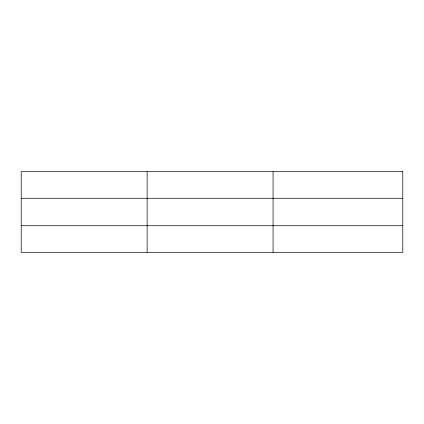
<?xml version="1.0" encoding="UTF-8"?>
<svg xmlns="http://www.w3.org/2000/svg" width="424" height="424" viewBox="0 0 424 424"><rect width="100%" height="100%" fill="white"/><g stroke="black" fill="none" stroke-linecap="round" stroke-linejoin="round"><path stroke-width="0.64" d="M147.128 252.354L147.128 171.646M273.056 252.354L273.056 171.646M21.2 198.278L402.8 198.278M21.2 225.722L402.8 225.722M402.8 171.646L402.8 252.354L21.2 252.354L21.2 171.646L402.8 171.646"/></g></svg>
